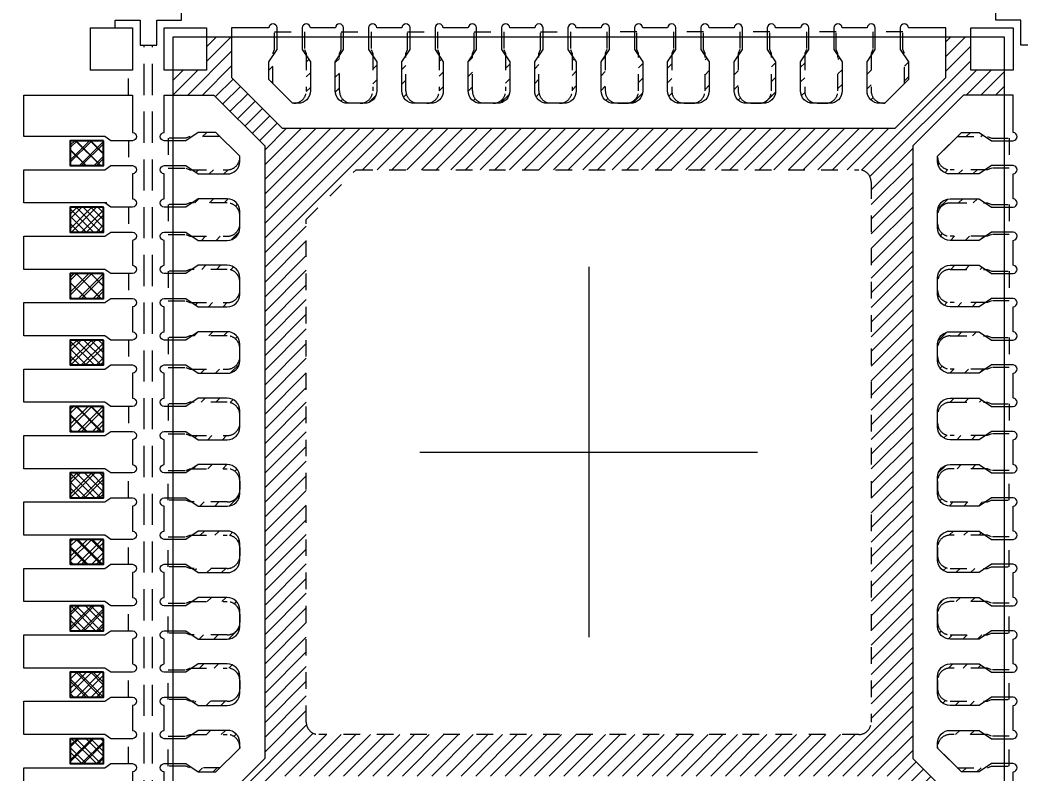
# Model space of a CAD drawing. Extents: x 360 to 479, y -156 to -9.
# Drawn here: x 389.84 to 395.86, y -85.06 to -80.52 of the extents above; entities that cross this region are included whole.
import ezdxf

# ---------------------------------------------------------------- set-up
doc = ezdxf.new("R2010")
doc.units = 0
doc.header["$LTSCALE"] = 5
doc.header["$MEASUREMENT"] = 0
doc.header["$PDMODE"] = 3
doc.linetypes.add('CENTER', pattern=[2, 1.25, -0.25, 0.25, -0.25])
doc.linetypes.add('HIDDEN', pattern=[0.375, 0.25, -0.125])
doc.layers.get('Defpoints').update_dxf_attribs({"linetype": 'CONTINUOUS'})
for name, color, linetype in [('1', 7, 'CONTINUOUS'), ('1D', 4, 'CONTINUOUS'), ('center', 1, 'CONTINUOUS'), ('ETCH', 4, 'CONTINUOUS'), ('PKG', 2, 'CONTINUOUS'), ('PLATING', 3, 'CONTINUOUS'), ('标注', 4, 'CONTINUOUS')]:
    doc.layers.add(name, color=color, linetype=linetype)
doc.layers.add('标注线', color=3, linetype='CONTINUOUS', lineweight=18)
doc.styles.add('SIMPLEX', font='SIMPLEX')
doc.styles.add('宋体', font='SimSun.ttf')
doc.dimstyles.new('副本Standard', dxfattribs={"dimtxt": 0.05, "dimasz": 0.05, "dimexe": 0.07, "dimexo": 0.07, "dimgap": 0.07, "dimtad": 1, "dimzin": 1, "dimdsep": 46, "dimtxsty": 'SIMPLEX', "dimcen": 0.1, "dimclrd": 256, "dimclre": 256, "dimclrt": 256, "dimadec": 0, "dimazin": 0, "dimtfac": 1, "dimtofl": 0, "dimtmove": 0, "dimatfit": 0, "dimfxl": 1, "dimlwd": -1, "dimlwe": -1, "dimarcsym": 0})
pattern_1 = [(45, (393.74913, -80.88713), (-0.0441942, 0.0441942), [])]

# ---------------------------------------------------------------- blocks, each defined once
blk = doc.blocks.new('*D35')
at = {"layer": 'Defpoints', "color": 0, "transparency": 16777216}
for p in [(3239.5643, -274.4233), (3204.8143, -346.9113), (3206.9959, -355.1343)]:
    blk.add_point(p, dxfattribs=at)
at = {"layer": '标注', "lineweight": 0, "transparency": 16777216}
for p, q in [((3204.8143, -346.9363), (3204.8143, -351.1343)), ((3204.8143, -351.1343), (3206.9959, -353.1343)), ((3206.9959, -353.1343), (3206.9959, -355.1343))]:
    blk.add_line(p, q, dxfattribs=at)
at = {"layer": '标注', "lineweight": 0, "transparency": 16777216, "insert": (3206.9959, -357.2513), "char_height": 1, "attachment_point": 5, "rotation": 90, "style": '宋体'}
blk.add_mtext('34.750', dxfattribs=at)
blk = doc.blocks.new('*D36')
at = {"layer": 'Defpoints', "color": 0, "transparency": 16777216}
for p in [(3204.8213, -274.4233), (3198.5555, -349.3993), (3232.8023, -349.3993)]:
    blk.add_point(p, dxfattribs=at)
at = {"layer": '标注', "lineweight": 0, "transparency": 16777216}
blk.add_line((3232.7773, -349.3993), (3198.5555, -349.3993), dxfattribs=at)
at = {"layer": '标注', "lineweight": 0, "transparency": 16777216, "insert": (3196.4412, -349.3993), "char_height": 1, "attachment_point": 5, "style": '宋体'}
blk.add_mtext('74.976', dxfattribs=at)
blk = doc.blocks.new('*U41')
at = {"layer": '标注线'}
h = blk.add_hatch(dxfattribs=at)
h.set_pattern_fill('ANSI37', color=256, scale=0.5)
h.set_pattern_definition([(45, (-3340.25684, 269.03637), (-0.0441941738, 0.0441941738), []), (135, (-3340.25684, 269.03637), (-0.0441941738, -0.0441941738), [])])
h.paths.add_polyline_path([(0.075, 0.1), (-0.075, 0.1), (-0.075, -0.1), (0.075, -0.1)])
at = {"layer": 'PLATING'}
blk.add_lwpolyline([(0.075, 0.1), (0.075, -0.1), (-0.075, -0.1), (-0.075, 0.1)], close=True, dxfattribs=at)
blk = doc.blocks.new('*U42')
at = {"layer": 'ETCH', "color": 0, "linetype": 'ByBlock', "lineweight": -2}
for p in [(0, 0), (0.4, 0), (0.8, 0), (1.2, 0), (1.6, 0), (2, 0), (2.4, 0), (2.8, 0), (3.2, 0), (3.6, 0)]:
    blk.add_blockref('*U41', p, dxfattribs=at)

msp = doc.modelspace()

# ---------------------------------------------------------------- hatches: boundary and pattern name
at = {"layer": 'ETCH', "lineweight": 0}
h = msp.add_hatch(dxfattribs=at)
h.set_pattern_fill('ANSI31', color=256, scale=0.5)
h.set_pattern_definition([(45, (-164.88954, -83.66591), (-0.044194174, 0.044194174), [])])
h.paths.add_polyline_path([(395.2131, -81.2785), (395.5192, -80.9724), (395.7631, -80.9724), (395.7631, -80.8224), (395.5631, -80.8224), (395.5631, -80.6224), (395.4131, -80.6224), (395.4131, -80.8663), (395.107, -81.1724), (391.4192, -81.1724), (391.1131, -80.8663), (391.1131, -80.6224), (390.9631, -80.6224), (390.9631, -80.8224), (390.7631, -80.8224), (390.7631, -80.9724), (391.007, -80.9724), (391.3131, -81.2785), (391.3131, -84.9663), (391.007, -85.2724), (390.7631, -85.2724), (390.7631, -85.4224), (390.9631, -85.4224), (390.9631, -85.6224), (391.1131, -85.6224), (391.1131, -85.3785), (391.4192, -85.0724), (395.107, -85.0724), (395.4131, -85.3785), (395.4131, -85.6224), (395.5631, -85.6224), (395.5631, -85.4224), (395.7631, -85.4224), (395.7631, -85.2724), (395.5192, -85.2724), (395.2131, -84.9663)])
h.paths.add_polyline_path([(391.8631, -81.4224), (394.8881, -81.4224, -0.414214), (394.9631, -81.4974), (394.9631, -84.7474, -0.414214), (394.8881, -84.8224), (391.6381, -84.8224, -0.414214), (391.5631, -84.7474), (391.5631, -81.7224)], flags=16)
h = msp.add_hatch(dxfattribs=at)
h.set_pattern_fill('ANSI31', color=256, scale=0.5)
h.set_pattern_definition(pattern_1)
h.paths.add_polyline_path([(393.7631, -80.7349), (393.7381, -80.7724), (393.7381, -80.9474, 0.414214), (393.8131, -81.0224), (393.8381, -81.0224, -0.414214), (393.7631, -80.9474)])
h.paths.add_polyline_path([(393.9881, -80.7724), (393.9631, -80.7349), (393.9631, -80.9474, -0.414214), (393.8881, -81.0224), (393.9131, -81.0224, 0.414214), (393.9881, -80.9474)])
h.paths.add_polyline_path([(394.1631, -80.7349), (394.1381, -80.7724), (394.1381, -80.9474, 0.414214), (394.2131, -81.0224), (394.2381, -81.0224, -0.414214), (394.1631, -80.9474)])
h.paths.add_polyline_path([(394.3881, -80.7724), (394.3631, -80.7349), (394.3631, -80.9474, -0.414214), (394.2881, -81.0224), (394.3131, -81.0224, 0.414214), (394.3881, -80.9474)])
h.paths.add_polyline_path([(394.5631, -80.7349), (394.5381, -80.7724), (394.5381, -80.9474, 0.414214), (394.6131, -81.0224), (394.6381, -81.0224, -0.414214), (394.5631, -80.9474)])
h.paths.add_polyline_path([(394.7881, -80.7724), (394.7631, -80.7349), (394.7631, -80.9474, -0.414214), (394.6881, -81.0224), (394.7131, -81.0224, 0.414214), (394.7881, -80.9474)])
h.paths.add_polyline_path([(394.9631, -80.7349), (394.9381, -80.7724), (394.9381, -80.9474, 0.414214), (395.0131, -81.0224), (395.0381, -81.0224, -0.414214), (394.9631, -80.9474)])
h.paths.add_polyline_path([(395.1881, -80.7724), (395.1631, -80.7349), (395.1631, -80.9042), (395.1881, -80.8792)])
h.paths.add_polyline_path([(391.3631, -80.7349), (391.3381, -80.7724), (391.3381, -80.8792), (391.3631, -80.9042)])
h.paths.add_polyline_path([(391.5881, -80.7724), (391.5631, -80.7349), (391.5631, -80.9474, -0.414214), (391.4881, -81.0224), (391.5131, -81.0224, 0.414214), (391.5881, -80.9474)])
h.paths.add_polyline_path([(391.7631, -80.7349), (391.7381, -80.7724), (391.7381, -80.9474, 0.414214), (391.8131, -81.0224), (391.8381, -81.0224, -0.414214), (391.7631, -80.9474)])
h.paths.add_polyline_path([(391.9881, -80.7724), (391.9631, -80.7349), (391.9631, -80.9474, -0.414214), (391.8881, -81.0224), (391.9131, -81.0224, 0.414214), (391.9881, -80.9474)])
h.paths.add_polyline_path([(392.1631, -80.7349), (392.1381, -80.7724), (392.1381, -80.9474, 0.414214), (392.2131, -81.0224), (392.2381, -81.0224, -0.414214), (392.1631, -80.9474)])
h.paths.add_polyline_path([(392.3881, -80.7724), (392.3631, -80.7349), (392.3631, -80.9474, -0.414214), (392.2881, -81.0224), (392.3131, -81.0224, 0.414214), (392.3881, -80.9474)])
h.paths.add_polyline_path([(392.5631, -80.7349), (392.5381, -80.7724), (392.5381, -80.9474, 0.414214), (392.6131, -81.0224), (392.6381, -81.0224, -0.414214), (392.5631, -80.9474)])
h.paths.add_polyline_path([(392.7881, -80.7724), (392.7631, -80.7349), (392.7631, -80.9474, -0.414214), (392.6881, -81.0224), (392.7131, -81.0224, 0.414214), (392.7881, -80.9474)])
h.paths.add_polyline_path([(392.9631, -80.7349), (392.9381, -80.7724), (392.9381, -80.9474, 0.414214), (393.0131, -81.0224), (393.0381, -81.0224, -0.414214), (392.9631, -80.9474)])
h.paths.add_polyline_path([(393.1881, -80.7724), (393.1631, -80.7349), (393.1631, -80.9474, -0.414214), (393.0881, -81.0224), (393.1131, -81.0224, 0.414214), (393.1881, -80.9474)])
h.paths.add_polyline_path([(393.3631, -80.7349), (393.3381, -80.7724), (393.3381, -80.9474, 0.414214), (393.4131, -81.0224), (393.4381, -81.0224, -0.414214), (393.3631, -80.9474)])
h.paths.add_polyline_path([(393.5881, -80.7724), (393.5631, -80.7349), (393.5631, -80.9474, -0.414214), (393.4881, -81.0224), (393.5131, -81.0224, 0.414214), (393.5881, -80.9474)])
h = msp.add_hatch(dxfattribs=at)
h.set_pattern_fill('ANSI31', color=256, scale=0.5)
h.set_pattern_definition(pattern_1)
h.paths.add_polyline_path([(390.8756, -82.6224), (390.9131, -82.6474), (391.0881, -82.6474, 0.414214), (391.1631, -82.5724), (391.1631, -82.5474, -0.414214), (391.0881, -82.6224)])
h.paths.add_polyline_path([(390.9131, -82.3974), (390.8756, -82.4224), (391.0881, -82.4224, -0.414214), (391.1631, -82.4974), (391.1631, -82.4724, 0.414214), (391.0881, -82.3974)])
h.paths.add_polyline_path([(390.8756, -82.2224), (390.9131, -82.2474), (391.0881, -82.2474, 0.414214), (391.1631, -82.1724), (391.1631, -82.1474, -0.414214), (391.0881, -82.2224)])
h.paths.add_polyline_path([(390.9131, -81.9974), (390.8756, -82.0224), (391.0881, -82.0224, -0.414214), (391.1631, -82.0974), (391.1631, -82.0724, 0.414214), (391.0881, -81.9974)])
h.paths.add_polyline_path([(390.8756, -81.8224), (390.9131, -81.8474), (391.0881, -81.8474, 0.414214), (391.1631, -81.7724), (391.1631, -81.7474, -0.414214), (391.0881, -81.8224)])
h.paths.add_polyline_path([(390.9131, -81.5974), (390.8756, -81.6224), (391.0881, -81.6224, -0.414214), (391.1631, -81.6974), (391.1631, -81.6724, 0.414214), (391.0881, -81.5974)])
h.paths.add_polyline_path([(390.8756, -81.4224), (390.9131, -81.4474), (391.0881, -81.4474, 0.414214), (391.1631, -81.3724), (391.1631, -81.3474, -0.414214), (391.0881, -81.4224)])
h.paths.add_polyline_path([(390.9131, -81.1974), (390.8756, -81.2224), (391.0449, -81.2224), (391.0199, -81.1974)])
h.paths.add_polyline_path([(390.8756, -85.0224), (390.9131, -85.0474), (391.0199, -85.0474), (391.0449, -85.0224)])
h.paths.add_polyline_path([(390.9131, -84.7974), (390.8756, -84.8224), (391.0881, -84.8224, -0.414214), (391.1631, -84.8974), (391.1631, -84.8724, 0.414214), (391.0881, -84.7974)])
h.paths.add_polyline_path([(390.8756, -84.6224), (390.9131, -84.6474), (391.0881, -84.6474, 0.414214), (391.1631, -84.5724), (391.1631, -84.5474, -0.414214), (391.0881, -84.6224)])
h.paths.add_polyline_path([(390.9131, -84.3974), (390.8756, -84.4224), (391.0881, -84.4224, -0.414214), (391.1631, -84.4974), (391.1631, -84.4724, 0.414214), (391.0881, -84.3974)])
h.paths.add_polyline_path([(390.8756, -84.2224), (390.9131, -84.2474), (391.0881, -84.2474, 0.414214), (391.1631, -84.1724), (391.1631, -84.1474, -0.414214), (391.0881, -84.2224)])
h.paths.add_polyline_path([(390.9131, -83.9974), (390.8756, -84.0224), (391.0881, -84.0224, -0.414214), (391.1631, -84.0974), (391.1631, -84.0724, 0.414214), (391.0881, -83.9974)])
h.paths.add_polyline_path([(390.8756, -83.8224), (390.9131, -83.8474), (391.0881, -83.8474, 0.414214), (391.1631, -83.7724), (391.1631, -83.7474, -0.414214), (391.0881, -83.8224)])
h.paths.add_polyline_path([(390.9131, -83.5974), (390.8756, -83.6224), (391.0881, -83.6224, -0.414214), (391.1631, -83.6974), (391.1631, -83.6724, 0.414214), (391.0881, -83.5974)])
h.paths.add_polyline_path([(390.8756, -83.4224), (390.9131, -83.4474), (391.0881, -83.4474, 0.414214), (391.1631, -83.3724), (391.1631, -83.3474, -0.414214), (391.0881, -83.4224)])
h.paths.add_polyline_path([(390.9131, -83.1974), (390.8756, -83.2224), (391.0881, -83.2224, -0.414214), (391.1631, -83.2974), (391.1631, -83.2724, 0.414214), (391.0881, -83.1974)])
h.paths.add_polyline_path([(390.8756, -83.0224), (390.9131, -83.0474), (391.0881, -83.0474, 0.414214), (391.1631, -82.9724), (391.1631, -82.9474, -0.414214), (391.0881, -83.0224)])
h.paths.add_polyline_path([(390.9131, -82.7974), (390.8756, -82.8224), (391.0881, -82.8224, -0.414214), (391.1631, -82.8974), (391.1631, -82.8724, 0.414214), (391.0881, -82.7974)])
h = msp.add_hatch(dxfattribs=at)
h.set_pattern_fill('ANSI31', color=256, scale=0.5)
h.set_pattern_definition(pattern_1)
h.paths.add_polyline_path([(395.6506, -82.6224), (395.6131, -82.6474), (395.4381, -82.6474, -0.414214), (395.3631, -82.5724), (395.3631, -82.5474, 0.414214), (395.4381, -82.6224)])
h.paths.add_polyline_path([(395.6131, -82.3974), (395.6506, -82.4224), (395.4381, -82.4224, 0.414214), (395.3631, -82.4974), (395.3631, -82.4724, -0.414214), (395.4381, -82.3974)])
h.paths.add_polyline_path([(395.6506, -82.2224), (395.6131, -82.2474), (395.4381, -82.2474, -0.414214), (395.3631, -82.1724), (395.3631, -82.1474, 0.414214), (395.4381, -82.2224)])
h.paths.add_polyline_path([(395.6131, -81.9974), (395.6506, -82.0224), (395.4381, -82.0224, 0.414214), (395.3631, -82.0974), (395.3631, -82.0724, -0.414214), (395.4381, -81.9974)])
h.paths.add_polyline_path([(395.6506, -81.8224), (395.6131, -81.8474), (395.4381, -81.8474, -0.414214), (395.3631, -81.7724), (395.3631, -81.7474, 0.414214), (395.4381, -81.8224)])
h.paths.add_polyline_path([(395.6131, -81.5974), (395.6506, -81.6224), (395.4381, -81.6224, 0.414214), (395.3631, -81.6974), (395.3631, -81.6724, -0.414214), (395.4381, -81.5974)])
h.paths.add_polyline_path([(395.6506, -81.4224), (395.6131, -81.4474), (395.4381, -81.4474, -0.414214), (395.3631, -81.3724), (395.3631, -81.3474, 0.414214), (395.4381, -81.4224)])
h.paths.add_polyline_path([(395.6131, -81.1974), (395.6506, -81.2224), (395.4813, -81.2224), (395.5063, -81.1974)])
h.paths.add_polyline_path([(395.6506, -85.0224), (395.6131, -85.0474), (395.5063, -85.0474), (395.4813, -85.0224)])
h.paths.add_polyline_path([(395.6131, -84.7974), (395.6506, -84.8224), (395.4381, -84.8224, 0.414214), (395.3631, -84.8974), (395.3631, -84.8724, -0.414214), (395.4381, -84.7974)])
h.paths.add_polyline_path([(395.6506, -84.6224), (395.6131, -84.6474), (395.4381, -84.6474, -0.414214), (395.3631, -84.5724), (395.3631, -84.5474, 0.414214), (395.4381, -84.6224)])
h.paths.add_polyline_path([(395.6131, -84.3974), (395.6506, -84.4224), (395.4381, -84.4224, 0.414214), (395.3631, -84.4974), (395.3631, -84.4724, -0.414214), (395.4381, -84.3974)])
h.paths.add_polyline_path([(395.6506, -84.2224), (395.6131, -84.2474), (395.4381, -84.2474, -0.414214), (395.3631, -84.1724), (395.3631, -84.1474, 0.414214), (395.4381, -84.2224)])
h.paths.add_polyline_path([(395.6131, -83.9974), (395.6506, -84.0224), (395.4381, -84.0224, 0.414214), (395.3631, -84.0974), (395.3631, -84.0724, -0.414214), (395.4381, -83.9974)])
h.paths.add_polyline_path([(395.6506, -83.8224), (395.6131, -83.8474), (395.4381, -83.8474, -0.414214), (395.3631, -83.7724), (395.3631, -83.7474, 0.414214), (395.4381, -83.8224)])
h.paths.add_polyline_path([(395.6131, -83.5974), (395.6506, -83.6224), (395.4381, -83.6224, 0.414214), (395.3631, -83.6974), (395.3631, -83.6724, -0.414214), (395.4381, -83.5974)])
h.paths.add_polyline_path([(395.6506, -83.4224), (395.6131, -83.4474), (395.4381, -83.4474, -0.414214), (395.3631, -83.3724), (395.3631, -83.3474, 0.414214), (395.4381, -83.4224)])
h.paths.add_polyline_path([(395.6131, -83.1974), (395.6506, -83.2224), (395.4381, -83.2224, 0.414214), (395.3631, -83.2974), (395.3631, -83.2724, -0.414214), (395.4381, -83.1974)])
h.paths.add_polyline_path([(395.6506, -83.0224), (395.6131, -83.0474), (395.4381, -83.0474, -0.414214), (395.3631, -82.9724), (395.3631, -82.9474, 0.414214), (395.4381, -83.0224)])
h.paths.add_polyline_path([(395.6131, -82.7974), (395.6506, -82.8224), (395.4381, -82.8224, 0.414214), (395.3631, -82.8974), (395.3631, -82.8724, -0.414214), (395.4381, -82.7974)])
at = {"layer": '标注线', "lineweight": 0}
h = msp.add_hatch(dxfattribs=at)
h.set_pattern_fill('ANSI37', color=256, scale=0.5, angle=90)
h.set_pattern_definition([(45, (659.279486, -3421.57924), (0.0441941738, -0.0441941738), []), (315, (659.279486, -3421.57924), (-0.0441941738, -0.0441941738), [])])
h.paths.add_polyline_path([(390.1431, -81.2474), (390.1431, -81.3974), (390.3431, -81.3974), (390.3431, -81.2474)])
h = msp.add_hatch(dxfattribs=at)
h.set_pattern_fill('ANSI37', color=256, scale=0.5, angle=90)
h.set_pattern_definition([(45, (659.279486, -3421.97924), (0.0441941738, -0.0441941738), []), (315, (659.279486, -3421.97924), (-0.0441941738, -0.0441941738), [])])
h.paths.add_polyline_path([(390.1431, -81.6474), (390.1431, -81.7974), (390.3431, -81.7974), (390.3431, -81.6474)])
h = msp.add_hatch(dxfattribs=at)
h.set_pattern_fill('ANSI37', color=256, scale=0.5, angle=90)
h.set_pattern_definition([(45, (659.279486, -3422.37924), (0.0441941738, -0.0441941738), []), (315, (659.279486, -3422.37924), (-0.0441941738, -0.0441941738), [])])
h.paths.add_polyline_path([(390.1431, -82.0474), (390.1431, -82.1974), (390.3431, -82.1974), (390.3431, -82.0474)])
h = msp.add_hatch(dxfattribs=at)
h.set_pattern_fill('ANSI37', color=256, scale=0.5, angle=90)
h.set_pattern_definition([(45, (659.279486, -3422.77924), (0.0441941738, -0.0441941738), []), (315, (659.279486, -3422.77924), (-0.0441941738, -0.0441941738), [])])
h.paths.add_polyline_path([(390.1431, -82.4474), (390.1431, -82.5974), (390.3431, -82.5974), (390.3431, -82.4474)])
h = msp.add_hatch(dxfattribs=at)
h.set_pattern_fill('ANSI37', color=256, scale=0.5, angle=90)
h.set_pattern_definition([(45, (659.279486, -3423.17924), (0.0441941738, -0.0441941738), []), (315, (659.279486, -3423.17924), (-0.0441941738, -0.0441941738), [])])
h.paths.add_polyline_path([(390.1431, -82.8474), (390.1431, -82.9974), (390.3431, -82.9974), (390.3431, -82.8474)])
h = msp.add_hatch(dxfattribs=at)
h.set_pattern_fill('ANSI37', color=256, scale=0.5, angle=90)
h.set_pattern_definition([(45, (659.279486, -3423.57924), (0.0441941738, -0.0441941738), []), (315, (659.279486, -3423.57924), (-0.0441941738, -0.0441941738), [])])
h.paths.add_polyline_path([(390.1431, -83.2474), (390.1431, -83.3974), (390.3431, -83.3974), (390.3431, -83.2474)])
h = msp.add_hatch(dxfattribs=at)
h.set_pattern_fill('ANSI37', color=256, scale=0.5, angle=90)
h.set_pattern_definition([(45, (659.279486, -3423.97924), (0.0441941738, -0.0441941738), []), (315, (659.279486, -3423.97924), (-0.0441941738, -0.0441941738), [])])
h.paths.add_polyline_path([(390.1431, -83.6474), (390.1431, -83.7974), (390.3431, -83.7974), (390.3431, -83.6474)])
h = msp.add_hatch(dxfattribs=at)
h.set_pattern_fill('ANSI37', color=256, scale=0.5, angle=90)
h.set_pattern_definition([(45, (659.279486, -3424.37924), (0.0441941738, -0.0441941738), []), (315, (659.279486, -3424.37924), (-0.0441941738, -0.0441941738), [])])
h.paths.add_polyline_path([(390.1431, -84.0474), (390.1431, -84.1974), (390.3431, -84.1974), (390.3431, -84.0474)])
h = msp.add_hatch(dxfattribs=at)
h.set_pattern_fill('ANSI37', color=256, scale=0.5, angle=90)
h.set_pattern_definition([(45, (659.279486, -3424.77924), (0.0441941738, -0.0441941738), []), (315, (659.279486, -3424.77924), (-0.0441941738, -0.0441941738), [])])
h.paths.add_polyline_path([(390.1431, -84.4474), (390.1431, -84.5974), (390.3431, -84.5974), (390.3431, -84.4474)])
h = msp.add_hatch(dxfattribs=at)
h.set_pattern_fill('ANSI37', color=256, scale=0.5, angle=90)
h.set_pattern_definition([(45, (659.279486, -3425.17924), (0.0441941738, -0.0441941738), []), (315, (659.279486, -3425.17924), (-0.0441941738, -0.0441941738), [])])
h.paths.add_polyline_path([(390.1431, -84.8474), (390.1431, -84.9974), (390.3431, -84.9974), (390.3431, -84.8474)])

# ---------------------------------------------------------------- linework, layer by layer
at = {"layer": '1', "linetype": 'Continuous', "lineweight": 0}
msp.add_line((390.2631, -80.5674), (390.2631, -80.8224), dxfattribs=at)
at = {"layer": '1', "lineweight": 0}
msp.add_lwpolyline([(390.2631, -80.5674), (390.5181, -80.5674), (390.5181, -80.8224), (390.2631, -80.8224)], dxfattribs=at)
at = {"layer": '1', "linetype": 'Continuous', "lineweight": 0}
for points in [[(390.7081, -80.8224), (390.7081, -80.5674), (390.9631, -80.5674), (390.9631, -80.8224)], [(395.5631, -80.8224), (395.5631, -80.5674), (395.8181, -80.5674), (395.8181, -80.8224)]]:
    msp.add_lwpolyline(points, close=True, dxfattribs=at)
at = {"layer": '1', "lineweight": 0}
msp.add_lwpolyline([(391.988, -80.5674, 0.926625), (391.9381, -80.5674), (391.9381, -80.6974), (391.9881, -80.7724), (391.9881, -80.9474, -0.414214), (391.9131, -81.0224), (391.8131, -81.0224, -0.414214), (391.7381, -80.9474), (391.7381, -80.7724), (391.7881, -80.6974), (391.7881, -80.5674, 0.926625), (391.7383, -80.5674), (391.588, -80.5674, 0.926625), (391.5381, -80.5674), (391.5381, -80.6974), (391.5881, -80.7724), (391.5881, -80.9474, -0.414214), (391.5131, -81.0224), (391.4813, -81.0224), (391.3381, -80.8792), (391.3381, -80.7724), (391.3881, -80.6974), (391.3881, -80.5674, 0.926625), (391.3383, -80.5674), (391.1131, -80.5674), (391.1131, -80.8663), (391.4192, -81.1724), (395.107, -81.1724), (395.4131, -80.8663), (395.4131, -80.5674), (395.188, -80.5674, 0.926625), (395.1381, -80.5674), (395.1381, -80.6974), (395.1881, -80.7724), (395.1881, -80.8792), (395.0449, -81.0224), (395.0131, -81.0224, -0.414214), (394.9381, -80.9474), (394.9381, -80.7724), (394.9881, -80.6974), (394.9881, -80.5674, 0.926625), (394.9383, -80.5674), (394.788, -80.5674, 0.926625), (394.7381, -80.5674), (394.7381, -80.6974), (394.7881, -80.7724), (394.7881, -80.9474, -0.414214), (394.7131, -81.0224), (394.6131, -81.0224, -0.414214), (394.5381, -80.9474), (394.5381, -80.7724), (394.5881, -80.6974), (394.5881, -80.5674, 0.926625), (394.5383, -80.5674), (394.388, -80.5674, 0.926625), (394.3381, -80.5674), (394.3381, -80.6974), (394.3881, -80.7724), (394.3881, -80.9474, -0.414214), (394.3131, -81.0224), (394.2131, -81.0224, -0.414214), (394.1381, -80.9474), (394.1381, -80.7724), (394.1881, -80.6974), (394.1881, -80.5674, 0.926625), (394.1383, -80.5674), (393.988, -80.5674, 0.926625), (393.9381, -80.5674), (393.9381, -80.6974), (393.9881, -80.7724), (393.9881, -80.9474, -0.414214), (393.9131, -81.0224), (393.8131, -81.0224, -0.414214), (393.7381, -80.9474), (393.7381, -80.7724), (393.7881, -80.6974), (393.7881, -80.5674, 0.926625), (393.7383, -80.5674), (393.588, -80.5674, 0.926625), (393.5381, -80.5674), (393.5381, -80.6974), (393.5881, -80.7724), (393.5881, -80.9474, -0.414214), (393.5131, -81.0224), (393.4131, -81.0224, -0.414214), (393.3381, -80.9474), (393.3381, -80.7724), (393.3881, -80.6974), (393.3881, -80.5674, 0.926625), (393.3383, -80.5674), (393.188, -80.5674, 0.926625), (393.1381, -80.5674), (393.1381, -80.6974), (393.1881, -80.7724), (393.1881, -80.9474, -0.414214), (393.1131, -81.0224), (393.0131, -81.0224, -0.414214), (392.9381, -80.9474), (392.9381, -80.7724), (392.9881, -80.6974), (392.9881, -80.5674, 0.926625), (392.9383, -80.5674), (392.788, -80.5674, 0.926625), (392.7381, -80.5674), (392.7381, -80.6974), (392.7881, -80.7724), (392.7881, -80.9474, -0.414214), (392.7131, -81.0224), (392.6131, -81.0224, -0.414214), (392.5381, -80.9474), (392.5381, -80.7724), (392.5881, -80.6974), (392.5881, -80.5674, 0.926625), (392.5383, -80.5674), (392.388, -80.5674, 0.926625), (392.3381, -80.5674), (392.3381, -80.6974), (392.3881, -80.7724), (392.3881, -80.9474, -0.414214), (392.3131, -81.0224), (392.2131, -81.0224, -0.414214), (392.1381, -80.9474), (392.1381, -80.7724), (392.1881, -80.6974), (392.1881, -80.5674, 0.926625), (392.1383, -80.5674)], format="xyb", close=True, dxfattribs=at)
at = {"layer": '1', "linetype": 'Continuous', "lineweight": 0}
for points in [[(389.8631, -80.9724), (390.5181, -80.9724), (390.5181, -81.1975, -0.926625), (390.5181, -81.2474), (390.3881, -81.2474), (390.3506, -81.2224), (389.8631, -81.2224)], [(389.8631, -81.8224), (390.3506, -81.8224), (390.3881, -81.7974), (390.5181, -81.7974, -0.926625), (390.5181, -81.8473), (390.5181, -81.9975, -0.926625), (390.5181, -82.0474), (390.3881, -82.0474), (390.3506, -82.0224), (389.8631, -82.0224)], [(389.8631, -82.2224), (390.3506, -82.2224), (390.3881, -82.1974), (390.5181, -82.1974, -0.926625), (390.5181, -82.2473), (390.5181, -82.3975, -0.926625), (390.5181, -82.4474), (390.3881, -82.4474), (390.3506, -82.4224), (389.8631, -82.4224)], [(389.8631, -82.6224), (390.3506, -82.6224), (390.3881, -82.5974), (390.5181, -82.5974, -0.926625), (390.5181, -82.6473), (390.5181, -82.7975, -0.926625), (390.5181, -82.8474), (390.3881, -82.8474), (390.3506, -82.8224), (389.8631, -82.8224)], [(389.8631, -83.0224), (390.3506, -83.0224), (390.3881, -82.9974), (390.5181, -82.9974, -0.926625), (390.5181, -83.0473), (390.5181, -83.1975, -0.926625), (390.5181, -83.2474), (390.3881, -83.2474), (390.3506, -83.2224), (389.8631, -83.2224)], [(389.8631, -83.8224), (390.3506, -83.8224), (390.3881, -83.7974), (390.5181, -83.7974, -0.926625), (390.5181, -83.8473), (390.5181, -83.9975, -0.926625), (390.5181, -84.0474), (390.3881, -84.0474), (390.3506, -84.0224), (389.8631, -84.0224)], [(389.8631, -84.2224), (390.3506, -84.2224), (390.3881, -84.1974), (390.5181, -84.1974, -0.926625), (390.5181, -84.2473), (390.5181, -84.3975, -0.926625), (390.5181, -84.4474), (390.3881, -84.4474), (390.3506, -84.4224), (389.8631, -84.4224), (389.8631, -84.2474)], [(390.3881, -84.5974), (390.5181, -84.5974, -0.926625), (390.5181, -84.6473), (390.5181, -84.7975, -0.926625), (390.5181, -84.8474), (390.3881, -84.8474), (390.3506, -84.8224), (389.8631, -84.8224), (389.8631, -84.6224), (390.3506, -84.6224)], [(389.8631, -85.2724), (389.8631, -85.0224), (390.3506, -85.0224), (390.3881, -84.9974), (390.5181, -84.9974, -0.926625), (390.5181, -85.0473), (390.5181, -85.2724)]]:
    msp.add_lwpolyline(points, format="xyb", close=True, dxfattribs=at)
for points in [[(390.7081, -85.2724), (390.7081, -85.0473, -0.926625), (390.7081, -84.9974), (390.8381, -84.9974), (390.9131, -85.0474), (391.0199, -85.0474), (391.1631, -84.9042), (391.1631, -84.8724, 0.414214), (391.0881, -84.7974), (390.9131, -84.7974), (390.8381, -84.8474), (390.7081, -84.8474, -0.926625), (390.7081, -84.7975), (390.7081, -84.6473, -0.926625), (390.7081, -84.5974), (390.8381, -84.5974), (390.9131, -84.6474), (391.0881, -84.6474, 0.414214), (391.1631, -84.5724), (391.1631, -84.4724, 0.414214), (391.0881, -84.3974), (390.9131, -84.3974), (390.8381, -84.4474), (390.7081, -84.4474, -0.926625), (390.7081, -84.3975), (390.7081, -84.2473, -0.926625), (390.7081, -84.1974), (390.8381, -84.1974), (390.9131, -84.2474), (391.0881, -84.2474, 0.414214), (391.1631, -84.1724), (391.1631, -84.0724, 0.414214), (391.0881, -83.9974), (390.9131, -83.9974), (390.8381, -84.0474), (390.7081, -84.0474, -0.926625), (390.7081, -83.9975), (390.7081, -83.8473, -0.926625), (390.7081, -83.7974), (390.8381, -83.7974), (390.9131, -83.8474), (391.0881, -83.8474, 0.414214), (391.1631, -83.7724), (391.1631, -83.6724, 0.414214), (391.0881, -83.5974), (390.9131, -83.5974), (390.8381, -83.6474), (390.7081, -83.6474, -0.926625), (390.7081, -83.5975), (390.7081, -83.4473, -0.926625), (390.7081, -83.3974), (390.8381, -83.3974), (390.9131, -83.4474), (391.0881, -83.4474, 0.414214), (391.1631, -83.3724), (391.1631, -83.2724, 0.414214), (391.0881, -83.1974), (390.9131, -83.1974), (390.8381, -83.2474), (390.7081, -83.2474, -0.926625), (390.7081, -83.1975), (390.7081, -83.0473, -0.926625), (390.7081, -82.9974), (390.8381, -82.9974), (390.9131, -83.0474), (391.0881, -83.0474, 0.414214), (391.1631, -82.9724), (391.1631, -82.8724, 0.414214), (391.0881, -82.7974), (390.9131, -82.7974), (390.8381, -82.8474), (390.7081, -82.8474, -0.926625), (390.7081, -82.7975), (390.7081, -82.6473, -0.926625), (390.7081, -82.5974), (390.8381, -82.5974), (390.9131, -82.6474), (391.0881, -82.6474, 0.414214), (391.1631, -82.5724), (391.1631, -82.4724, 0.414214), (391.0881, -82.3974), (390.9131, -82.3974), (390.8381, -82.4474), (390.7081, -82.4474, -0.926625), (390.7081, -82.3975), (390.7081, -82.2473, -0.926625), (390.7081, -82.1974), (390.8381, -82.1974), (390.9131, -82.2474), (391.0881, -82.2474, 0.414214), (391.1631, -82.1724), (391.1631, -82.0724, 0.414214), (391.0881, -81.9974), (390.9131, -81.9974), (390.8381, -82.0474), (390.7081, -82.0474, -0.926625), (390.7081, -81.9975), (390.7081, -81.8473, -0.926625), (390.7081, -81.7974), (390.8381, -81.7974), (390.9131, -81.8474), (391.0881, -81.8474, 0.414214), (391.1631, -81.7724), (391.1631, -81.6724, 0.414214), (391.0881, -81.5974), (390.9131, -81.5974), (390.8381, -81.6474), (390.7081, -81.6474, -0.926625), (390.7081, -81.5975), (390.7081, -81.4473, -0.926625), (390.7081, -81.3974), (390.8381, -81.3974), (390.9131, -81.4474), (391.0881, -81.4474, 0.414214), (391.1631, -81.3724), (391.1631, -81.3406), (391.0199, -81.1974), (390.9131, -81.1974), (390.8381, -81.2474), (390.7081, -81.2474, -0.926625), (390.7081, -81.1975), (390.7081, -80.9724), (391.007, -80.9724), (391.3131, -81.2785), (391.3131, -84.9663), (391.007, -85.2724)], [(390.3631, -81.6224), (389.8631, -81.6224), (389.8631, -81.4224), (390.3506, -81.4224), (390.3881, -81.3974), (390.5181, -81.3974, -0.926625), (390.5181, -81.4473), (390.5181, -81.5975, -0.926625), (390.5181, -81.6474), (390.3881, -81.6474), (390.3506, -81.6224)], [(389.8631, -83.6224), (389.8631, -83.4224), (390.3506, -83.4224), (390.3881, -83.3974), (390.5181, -83.3974, -0.926625), (390.5181, -83.4473), (390.5181, -83.5975, -0.926625), (390.5181, -83.6474), (390.3881, -83.6474), (390.3506, -83.6224), (389.8631, -83.6224), (389.8631, -83.5974)]]:
    msp.add_lwpolyline(points, format="xyb", dxfattribs=at)
at = {"layer": '1', "lineweight": 0}
msp.add_lwpolyline([(395.8181, -85.2724), (395.8181, -85.0473, 0.926625), (395.8181, -84.9974), (395.6881, -84.9974), (395.6131, -85.0474), (395.5063, -85.0474), (395.3631, -84.9042), (395.3631, -84.8724, -0.414214), (395.4381, -84.7974), (395.6131, -84.7974), (395.6881, -84.8474), (395.8181, -84.8474, 0.926625), (395.8181, -84.7975), (395.8181, -84.6473, 0.926625), (395.8181, -84.5974), (395.6881, -84.5974), (395.6131, -84.6474), (395.4381, -84.6474, -0.414214), (395.3631, -84.5724), (395.3631, -84.4724, -0.414214), (395.4381, -84.3974), (395.6131, -84.3974), (395.6881, -84.4474), (395.8181, -84.4474, 0.926625), (395.8181, -84.3975), (395.8181, -84.2473, 0.926625), (395.8181, -84.1974), (395.6881, -84.1974), (395.6131, -84.2474), (395.4381, -84.2474, -0.414214), (395.3631, -84.1724), (395.3631, -84.0724, -0.414214), (395.4381, -83.9974), (395.6131, -83.9974), (395.6881, -84.0474), (395.8181, -84.0474, 0.926625), (395.8181, -83.9975), (395.8181, -83.8473, 0.926625), (395.8181, -83.7974), (395.6881, -83.7974), (395.6131, -83.8474), (395.4381, -83.8474, -0.414214), (395.3631, -83.7724), (395.3631, -83.6724, -0.414214), (395.4381, -83.5974), (395.6131, -83.5974), (395.6881, -83.6474), (395.8181, -83.6474, 0.926625), (395.8181, -83.5975), (395.8181, -83.4473, 0.926625), (395.8181, -83.3974), (395.6881, -83.3974), (395.6131, -83.4474), (395.4381, -83.4474, -0.414214), (395.3631, -83.3724), (395.3631, -83.2724, -0.414214), (395.4381, -83.1974), (395.6131, -83.1974), (395.6881, -83.2474), (395.8181, -83.2474, 0.926625), (395.8181, -83.1975), (395.8181, -83.0473, 0.926625), (395.8181, -82.9974), (395.6881, -82.9974), (395.6131, -83.0474), (395.4381, -83.0474, -0.414214), (395.3631, -82.9724), (395.3631, -82.8724, -0.414214), (395.4381, -82.7974), (395.6131, -82.7974), (395.6881, -82.8474), (395.8181, -82.8474, 0.926625), (395.8181, -82.7975), (395.8181, -82.6473, 0.926625), (395.8181, -82.5974), (395.6881, -82.5974), (395.6131, -82.6474), (395.4381, -82.6474, -0.414214), (395.3631, -82.5724), (395.3631, -82.4724, -0.414214), (395.4381, -82.3974), (395.6131, -82.3974), (395.6881, -82.4474), (395.8181, -82.4474, 0.926625), (395.8181, -82.3975), (395.8181, -82.2473, 0.926625), (395.8181, -82.1974), (395.6881, -82.1974), (395.6131, -82.2474), (395.4381, -82.2474, -0.414214), (395.3631, -82.1724), (395.3631, -82.0724, -0.414214), (395.4381, -81.9974), (395.6131, -81.9974), (395.6881, -82.0474), (395.8181, -82.0474, 0.926625), (395.8181, -81.9975), (395.8181, -81.8473, 0.926625), (395.8181, -81.7974), (395.6881, -81.7974), (395.6131, -81.8474), (395.4381, -81.8474, -0.414214), (395.3631, -81.7724), (395.3631, -81.6724, -0.414214), (395.4381, -81.5974), (395.6131, -81.5974), (395.6881, -81.6474), (395.8181, -81.6474, 0.926625), (395.8181, -81.5975), (395.8181, -81.4473, 0.926625), (395.8181, -81.3974), (395.6881, -81.3974), (395.6131, -81.4474), (395.4381, -81.4474, -0.414214), (395.3631, -81.3724), (395.3631, -81.3406), (395.5063, -81.1974), (395.6131, -81.1974), (395.6881, -81.2474), (395.8181, -81.2474, 0.926625), (395.8181, -81.1975), (395.8181, -80.9724), (395.5192, -80.9724), (395.2131, -81.2785), (395.2131, -84.9663), (395.5192, -85.2724)], format="xyb", dxfattribs=at)
at = {"layer": '1D', "linetype": 'HIDDEN', "lineweight": 5, "ltscale": 0.15}
for p, q in [((390.5881, -85.5724), (390.5881, -80.6724)), ((390.6381, -85.5724), (390.6381, -80.6724))]:
    msp.add_line(p, q, dxfattribs=at)
at = {"layer": '1D', "linetype": 'HIDDEN', "lineweight": 0, "ltscale": 0.05}
for p, q in [((390.4931, -81.2474), (390.4931, -81.3974)), ((390.4931, -81.6474), (390.4931, -81.7974)), ((390.4931, -82.0474), (390.4931, -82.1974)), ((390.4931, -82.4474), (390.4931, -82.5974)), ((390.4931, -82.8474), (390.4931, -82.9974)), ((390.4931, -83.3974), (390.4931, -83.2474)), ((390.4931, -83.7974), (390.4931, -83.6474)), ((390.4931, -84.1974), (390.4931, -84.0474)), ((390.4931, -84.5974), (390.4931, -84.4474)), ((390.4931, -84.9974), (390.4931, -84.8474))]:
    msp.add_line(p, q, dxfattribs=at)
at = {"layer": '1D', "linetype": 'HIDDEN', "lineweight": 5, "ltscale": 0.15}
for points in [[(390.4131, -80.5674), (390.4131, -80.5224), (390.5631, -80.5224), (390.5631, -80.6724), (390.6631, -80.6724), (390.6631, -80.5224), (390.8131, -80.5224), (390.8131, -80.4224), (390.6631, -80.4224), (390.6631, -80.2724), (390.5631, -80.2724), (390.5631, -80.4224), (390.4131, -80.4224), (390.4131, -80.3774)], [(395.8631, -80.2724), (395.9631, -80.2724), (395.9631, -80.4224), (396.1131, -80.4224), (396.1131, -80.5224), (395.9631, -80.5224), (395.9631, -80.6724), (395.8631, -80.6724), (395.8631, -80.5224), (395.7131, -80.5224), (395.7131, -80.4224), (395.8631, -80.4224), (395.8631, -80.2724)]]:
    msp.add_lwpolyline(points, dxfattribs=at)
at = {"layer": '1D', "linetype": 'HIDDEN', "lineweight": 0, "ltscale": 0.05}
for points in [[(391.5531, -80.5924), (391.5531, -80.6974), (391.5631, -80.7224), (391.5631, -80.9474, -0.414214), (391.4881, -81.0224), (391.4813, -81.0224), (391.3631, -80.9042), (391.3631, -80.7224), (391.3731, -80.6974), (391.3731, -80.5924)], [(391.9531, -80.5924), (391.9531, -80.6974), (391.9631, -80.7224), (391.9631, -80.9474, -0.414214), (391.8881, -81.0224), (391.8381, -81.0224, -0.414214), (391.7631, -80.9474), (391.7631, -80.7224), (391.7731, -80.6974), (391.7731, -80.5924)], [(392.3531, -80.5924), (392.3531, -80.6974), (392.3631, -80.7224), (392.3631, -80.9474, -0.414214), (392.2881, -81.0224), (392.2381, -81.0224, -0.414214), (392.1631, -80.9474), (392.1631, -80.7224), (392.1731, -80.6974), (392.1731, -80.5924)], [(392.7531, -80.5924), (392.7531, -80.6974), (392.7631, -80.7224), (392.7631, -80.9474, -0.414214), (392.6881, -81.0224), (392.6381, -81.0224, -0.414214), (392.5631, -80.9474), (392.5631, -80.7224), (392.5731, -80.6974), (392.5731, -80.5924)], [(393.1531, -80.5924), (393.1531, -80.6974), (393.1631, -80.7224), (393.1631, -80.9474, -0.414214), (393.0881, -81.0224), (393.0381, -81.0224, -0.414214), (392.9631, -80.9474), (392.9631, -80.7224), (392.9731, -80.6974), (392.9731, -80.5924)], [(393.5531, -80.5924), (393.3731, -80.5924), (393.3731, -80.6974), (393.3631, -80.7224), (393.3631, -80.9474, 0.414214), (393.4381, -81.0224), (393.4881, -81.0224, 0.414214), (393.5631, -80.9474), (393.5631, -80.7224), (393.5531, -80.6974)], [(393.9531, -80.5924), (393.7731, -80.5924), (393.7731, -80.6974), (393.7631, -80.7224), (393.7631, -80.9474, 0.414214), (393.8381, -81.0224), (393.8881, -81.0224, 0.414214), (393.9631, -80.9474), (393.9631, -80.7224), (393.9531, -80.6974)], [(394.3531, -80.5924), (394.1731, -80.5924), (394.1731, -80.6974), (394.1631, -80.7224), (394.1631, -80.9474, 0.414214), (394.2381, -81.0224), (394.2881, -81.0224, 0.414214), (394.3631, -80.9474), (394.3631, -80.7224), (394.3531, -80.6974)], [(394.7531, -80.5924), (394.5731, -80.5924), (394.5731, -80.6974), (394.5631, -80.7224), (394.5631, -80.9474, 0.414214), (394.6381, -81.0224), (394.6881, -81.0224, 0.414214), (394.7631, -80.9474), (394.7631, -80.7224), (394.7531, -80.6974)], [(395.1531, -80.5924), (394.9731, -80.5924), (394.9731, -80.6974), (394.9631, -80.7224), (394.9631, -80.9474, 0.414214), (395.0381, -81.0224), (395.0449, -81.0224), (395.1631, -80.9042), (395.1631, -80.7224), (395.1531, -80.6974)], [(390.7331, -81.2324), (390.7331, -81.4124), (390.8381, -81.4124), (390.8631, -81.4224), (391.0881, -81.4224, 0.414214), (391.1631, -81.3474), (391.1631, -81.3406), (391.0449, -81.2224), (390.8631, -81.2224), (390.8381, -81.2324)], [(395.7931, -81.4124), (395.6881, -81.4124), (395.6631, -81.4224), (395.4381, -81.4224, -0.414214), (395.3631, -81.3474), (395.3631, -81.3406), (395.4813, -81.2224), (395.6631, -81.2224), (395.6881, -81.2324), (395.7931, -81.2324)], [(391.5631, -84.7474), (391.5631, -81.7224), (391.8631, -81.4224), (394.8881, -81.4224, -0.414214), (394.9631, -81.4974), (394.9631, -84.7474, -0.414214), (394.8881, -84.8224), (391.6381, -84.8224, -0.414214)], [(390.7331, -81.6324), (390.7331, -81.8124), (390.8381, -81.8124), (390.8631, -81.8224), (391.0881, -81.8224, 0.414214), (391.1631, -81.7474), (391.1631, -81.6974, 0.414214), (391.0881, -81.6224), (390.8631, -81.6224), (390.8381, -81.6324)], [(395.7931, -81.8124), (395.6881, -81.8124), (395.6631, -81.8224), (395.4381, -81.8224, -0.414214), (395.3631, -81.7474), (395.3631, -81.6974, -0.414214), (395.4381, -81.6224), (395.6631, -81.6224), (395.6881, -81.6324), (395.7931, -81.6324)], [(390.7331, -82.0324), (390.7331, -82.2124), (390.8381, -82.2124), (390.8631, -82.2224), (391.0881, -82.2224, 0.414214), (391.1631, -82.1474), (391.1631, -82.0974, 0.414214), (391.0881, -82.0224), (390.8631, -82.0224), (390.8381, -82.0324)], [(395.7931, -82.2124), (395.6881, -82.2124), (395.6631, -82.2224), (395.4381, -82.2224, -0.414214), (395.3631, -82.1474), (395.3631, -82.0974, -0.414214), (395.4381, -82.0224), (395.6631, -82.0224), (395.6881, -82.0324), (395.7931, -82.0324)], [(390.7331, -82.4324), (390.7331, -82.6124), (390.8381, -82.6124), (390.8631, -82.6224), (391.0881, -82.6224, 0.414214), (391.1631, -82.5474), (391.1631, -82.4974, 0.414214), (391.0881, -82.4224), (390.8631, -82.4224), (390.8381, -82.4324)], [(395.7931, -82.4324), (395.7931, -82.6124), (395.6881, -82.6124), (395.6631, -82.6224), (395.4381, -82.6224, -0.414214), (395.3631, -82.5474), (395.3631, -82.4974, -0.414214), (395.4381, -82.4224), (395.6631, -82.4224), (395.6881, -82.4324)], [(390.7331, -82.8324), (390.7331, -83.0124), (390.8381, -83.0124), (390.8631, -83.0224), (391.0881, -83.0224, 0.414214), (391.1631, -82.9474), (391.1631, -82.8974, 0.414214), (391.0881, -82.8224), (390.8631, -82.8224), (390.8381, -82.8324)], [(395.7931, -83.0124), (395.6881, -83.0124), (395.6631, -83.0224), (395.4381, -83.0224, -0.414214), (395.3631, -82.9474), (395.3631, -82.8974, -0.414214), (395.4381, -82.8224), (395.6631, -82.8224), (395.6881, -82.8324), (395.7931, -82.8324)], [(390.7331, -83.2324), (390.8381, -83.2324), (390.8631, -83.2224), (391.0881, -83.2224, -0.414214), (391.1631, -83.2974), (391.1631, -83.3474, -0.414214), (391.0881, -83.4224), (390.8631, -83.4224), (390.8381, -83.4124), (390.7331, -83.4124)], [(395.7931, -83.4124), (395.7931, -83.2324), (395.6881, -83.2324), (395.6631, -83.2224), (395.4381, -83.2224, 0.414214), (395.3631, -83.2974), (395.3631, -83.3474, 0.414214), (395.4381, -83.4224), (395.6631, -83.4224), (395.6881, -83.4124)], [(390.7331, -83.6324), (390.8381, -83.6324), (390.8631, -83.6224), (391.0881, -83.6224, -0.414214), (391.1631, -83.6974), (391.1631, -83.7474, -0.414214), (391.0881, -83.8224), (390.8631, -83.8224), (390.8381, -83.8124), (390.7331, -83.8124)], [(395.7931, -83.8124), (395.7931, -83.6324), (395.6881, -83.6324), (395.6631, -83.6224), (395.4381, -83.6224, 0.414214), (395.3631, -83.6974), (395.3631, -83.7474, 0.414214), (395.4381, -83.8224), (395.6631, -83.8224), (395.6881, -83.8124)], [(390.7331, -84.0324), (390.8381, -84.0324), (390.8631, -84.0224), (391.0881, -84.0224, -0.414214), (391.1631, -84.0974), (391.1631, -84.1474, -0.414214), (391.0881, -84.2224), (390.8631, -84.2224), (390.8381, -84.2124), (390.7331, -84.2124)], [(395.7931, -84.2124), (395.7931, -84.0324), (395.6881, -84.0324), (395.6631, -84.0224), (395.4381, -84.0224, 0.414214), (395.3631, -84.0974), (395.3631, -84.1474, 0.414214), (395.4381, -84.2224), (395.6631, -84.2224), (395.6881, -84.2124)], [(390.7331, -84.4324), (390.8381, -84.4324), (390.8631, -84.4224), (391.0881, -84.4224, -0.414214), (391.1631, -84.4974), (391.1631, -84.5474, -0.414214), (391.0881, -84.6224), (390.8631, -84.6224), (390.8381, -84.6124), (390.7331, -84.6124)], [(395.7931, -84.6124), (395.7931, -84.4324), (395.6881, -84.4324), (395.6631, -84.4224), (395.4381, -84.4224, 0.414214), (395.3631, -84.4974), (395.3631, -84.5474, 0.414214), (395.4381, -84.6224), (395.6631, -84.6224), (395.6881, -84.6124)], [(390.7331, -84.8324), (390.8381, -84.8324), (390.8631, -84.8224), (391.0881, -84.8224, -0.414214), (391.1631, -84.8974), (391.1631, -84.9042), (391.0449, -85.0224), (390.8631, -85.0224), (390.8381, -85.0124), (390.7331, -85.0124)], [(395.7931, -85.0124), (395.7931, -84.8324), (395.6881, -84.8324), (395.6631, -84.8224), (395.4381, -84.8224, 0.414214), (395.3631, -84.8974), (395.3631, -84.9042), (395.4813, -85.0224), (395.6631, -85.0224), (395.6881, -85.0124)]]:
    msp.add_lwpolyline(points, format="xyb", close=True, dxfattribs=at)
at = {"layer": '1D', "linetype": 'HIDDEN', "lineweight": 0, "ltscale": 0.08}
msp.add_lwpolyline([(390.4931, -80.9724), (390.4931, -80.8224)], dxfattribs=at)
at = {"layer": 'center', "lineweight": 0}
for p, q in [((393.2631, -82.0077), (393.2631, -84.2371)), ((393.2631, -82.0077), (393.2631, -84.2371)), ((393.2631, -82.0077), (393.2631, -84.2371)), ((393.2631, -82.0077), (393.2631, -84.2371)), ((393.2631, -82.0077), (393.2631, -84.2371)), ((393.2631, -82.0077), (393.2631, -84.2371)), ((393.2631, -82.0077), (393.2631, -84.2371)), ((393.2631, -82.0077), (393.2631, -84.2371)), ((393.2631, -82.0077), (393.2631, -84.2371)), ((393.2631, -82.0077), (393.2631, -84.2371)), ((393.2631, -82.0077), (393.2631, -84.2371)), ((393.2631, -82.0077), (393.2631, -84.2371)), ((393.2631, -82.0077), (393.2631, -84.2371)), ((393.2631, -82.2496), (393.2631, -83.9952)), ((393.2631, -82.2496), (393.2631, -83.9952)), ((393.2631, -82.2496), (393.2631, -83.9952)), ((392.2469, -83.1224), (394.2793, -83.1224)), ((392.2469, -83.1224), (394.2793, -83.1224)), ((392.2469, -83.1224), (394.2793, -83.1224)), ((392.2469, -83.1224), (394.2793, -83.1224)), ((392.2469, -83.1224), (394.2793, -83.1224)), ((392.2469, -83.1224), (394.2793, -83.1224)), ((392.2469, -83.1224), (394.2793, -83.1224)), ((392.2469, -83.1224), (394.2793, -83.1224)), ((392.2469, -83.1224), (394.2793, -83.1224)), ((392.2469, -83.1224), (394.2793, -83.1224)), ((392.2469, -83.1224), (394.2793, -83.1224)), ((392.2469, -83.1224), (394.2793, -83.1224)), ((392.2469, -83.1224), (394.2793, -83.1224)), ((392.3903, -83.1224), (394.1359, -83.1224)), ((392.3903, -83.1224), (394.1359, -83.1224)), ((392.3903, -83.1224), (394.1359, -83.1224))]:
    msp.add_line(p, q, dxfattribs=at)
at = {"layer": 'center', "linetype": 'CENTER', "lineweight": 0}
for p, q in [((393.2631, -82.2496), (393.2631, -83.9952)), ((392.3903, -83.1224), (394.1359, -83.1224))]:
    msp.add_line(p, q, dxfattribs=at)
at = {"layer": 'PKG', "linetype": 'Continuous', "lineweight": 0}
msp.add_lwpolyline([(390.7631, -85.6224), (390.7631, -80.6224), (395.7631, -80.6224), (395.7631, -85.6224)], close=True, dxfattribs=at)
at = {"layer": 'PLATING', "lineweight": 0}
for points in [[(390.3431, -81.2474), (390.1431, -81.2474), (390.1431, -81.3974), (390.3431, -81.3974)], [(390.3431, -81.6474), (390.1431, -81.6474), (390.1431, -81.7974), (390.3431, -81.7974)], [(390.3431, -82.0474), (390.1431, -82.0474), (390.1431, -82.1974), (390.3431, -82.1974)], [(390.3431, -82.4474), (390.1431, -82.4474), (390.1431, -82.5974), (390.3431, -82.5974)], [(390.3431, -82.8474), (390.1431, -82.8474), (390.1431, -82.9974), (390.3431, -82.9974)], [(390.3431, -83.2474), (390.1431, -83.2474), (390.1431, -83.3974), (390.3431, -83.3974)], [(390.3431, -83.6474), (390.1431, -83.6474), (390.1431, -83.7974), (390.3431, -83.7974)], [(390.3431, -84.0474), (390.1431, -84.0474), (390.1431, -84.1974), (390.3431, -84.1974)], [(390.3431, -84.4474), (390.1431, -84.4474), (390.1431, -84.5974), (390.3431, -84.5974)], [(390.3431, -84.8474), (390.1431, -84.8474), (390.1431, -84.9974), (390.3431, -84.9974)]]:
    msp.add_lwpolyline(points, close=True, dxfattribs=at)

# ---------------------------------------------------------------- block references
at = {"layer": 'ETCH', "lineweight": 0, "xscale": -1, "rotation": 269.9999999997916}
msp.add_blockref('*U42', (390.2431, -84.9224), dxfattribs=at)

# ---------------------------------------------------------------- dimensions: what is measured, and where the dimension line sits
at = {"layer": '标注', "lineweight": 0}
for feature_location, offset, dtype, origin, picture, middle in [((415.5011, -91.4604), (-34.2469, 0), 0, (387.5201, -16.4844), '*D36', (379.14, -91.4604)), ((387.5131, -88.9724), (2.1816, -8.223), 1, (422.2631, -16.4844), '*D35', (389.6947, -99.3124))]:
    dim = msp.add_ordinate_dim(feature_location=feature_location, offset=offset, dtype=dtype, origin=origin, dimstyle='副本Standard', override={"dimtxt": 1, "dimasz": 1, "dimexo": 0.025, "dimgap": 0.05, "dimtad": 0, "dimdec": 3, "dimtxsty": '宋体', "dimlwe": 0}, dxfattribs=at)
    dim.commit()
    dim.dimension.update_dxf_attribs({"geometry": picture, "text_midpoint": middle, "insert": (-2817.3012, 257.9389)})

doc.saveas('drawing.dxf')
